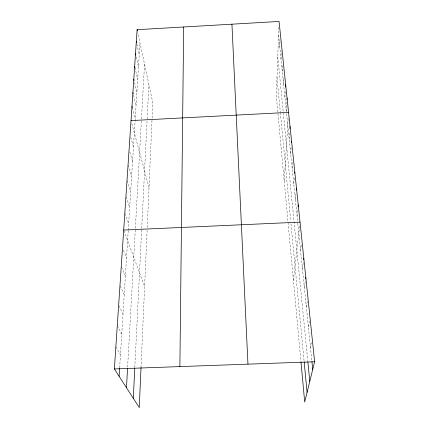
<?xml version="1.0" encoding="UTF-8"?>
<svg xmlns="http://www.w3.org/2000/svg" width="429" height="429" viewBox="0 0 429 429"><rect width="100%" height="100%" fill="white"/><g stroke="black" fill="none" stroke-linecap="round" stroke-linejoin="round"><path stroke-width="0.32" stroke-dasharray="2.15 1.61" d="M278.85 27.284L276.314 95.94L287.929 221.187M279.767 46.831L280.019 40.396M141.018 367.653L147.174 228.818M147.233 227.531L152.048 118.849M152.081 118.211L152.772 102.515L137.795 32.856M281 58.939L281.36 50.638M282.277 71.396L282.614 64.087M134.819 367.401L147.126 119.482M147.158 118.812L148.868 84.352M283.585 84.218L283.95 76.984M284.936 97.426L285.29 90.921M127.622 367.138L135.333 228.947M135.371 228.287L141.436 119.616M141.473 118.972L144.53 64.173M286.325 111.031L286.856 102.038M119.643 367.825L128.212 230.877M128.255 230.228L139.972 42.986M284.196 180.915L288.224 117.718M289.189 139.076L289.596 133.167M290.669 153.534L291.2 146.428M292.192 168.441L292.803 160.837M293.763 183.821L294.396 176.614M295.383 199.694L295.994 193.297M297.061 216.087L297.678 210.146M293.415 280.309L299.667 225.332M300.579 250.536L301.405 243.945M302.429 268.651L303.48 261.025M304.349 287.398L305.239 281.547M306.333 306.81L307.277 301.233M308.387 326.93L309.465 321.273M310.516 347.79L311.615 342.707M115.862 346.868L120.458 354.794M117.283 325.6L121.756 334.057M118.951 305.7L123.01 314.055M120.249 285.929L124.217 294.739M121.52 266.881L125.386 276.083M123.439 250.252L126.512 258.049M123.917 230.679L144.621 286.443M125.053 213.465L128.662 223.734M126.164 196.847L129.687 207.395M127.236 180.759L130.673 191.57M128.266 165.149L131.633 176.228M129.821 151.941L132.566 161.358M130.786 137.35L133.467 146.927M131.853 123.681L149.013 187.366M132.298 107.668L135.221 118.924M133.532 95.195L136.073 105.336M134.567 82.524L136.899 92.138M134.963 67.664L137.698 79.322M136.213 56.901L138.481 66.87M136.878 44.08L139.237 54.762M278.56 35.06L297.726 222.603M297.79 223.257L311.856 360.912M277.761 56.735L307.749 360.65M277 77.376L280.293 111.899M280.357 112.532L290.728 221.149M290.975 223.756L304.113 361.315M288.047 222.474L300.922 361.239"/><path stroke-width="0.64" d="M179.885 366.602L183.671 26.989M141.018 367.653L139.253 407.55L114.382 368.951L137.114 29.692L279.065 21.45L314.618 361.76L304.703 402.032L300.981 361.899M133.285 398.289L134.786 368.061M285.5 87.017L285.644 84.416M126.475 387.719L127.547 368.468M287.006 99.469L287.081 98.182M119.112 376.297L119.605 368.479M289.913 128.571L290.052 126.598M291.484 142.557L291.581 141.264M294.68 173.337L294.798 172.029M296.3 190.095L296.482 188.175M298.021 206.842L298.23 204.864M303.657 259.754L303.829 258.483M305.636 278.947L305.834 277.643M131.022 120.597L288.567 112.382M123.686 230.062L300.032 222.125M114.382 368.951L314.618 361.76M131.976 106.413L132.298 107.668M132.893 92.664L133.215 93.93M133.789 79.317L134.1 80.598M134.658 66.366L134.963 67.664M135.5 53.786L135.784 55.035M136.32 41.57L136.599 42.825M137.114 29.692L137.387 30.958M311.926 361.567L312.73 369.439M307.877 361.947L309.792 381.365M304.177 361.974L307.078 392.385M231.933 24.185L247.962 364.151"/></g></svg>
